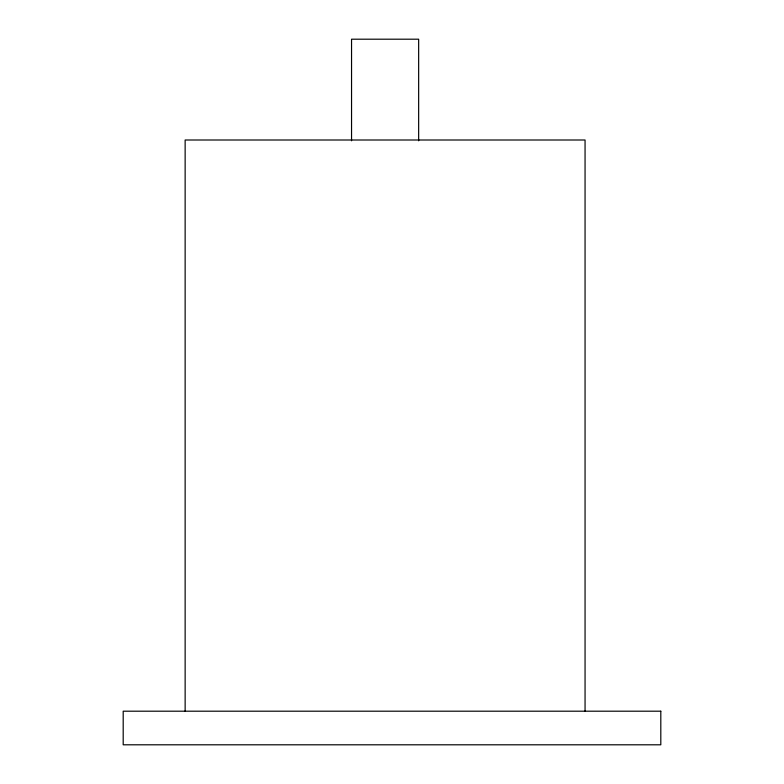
<?xml version="1.0" encoding="UTF-8"?>
<svg xmlns="http://www.w3.org/2000/svg" width="784" height="784" viewBox="0 0 784 784"><rect width="100%" height="100%" fill="white"/><g stroke="black" fill="none" stroke-linecap="round" stroke-linejoin="round"><path stroke-width="1.18" d="M585.06 711.196L585.06 140.003L185.142 140.003L185.142 711.196M418.656 140.797L418.656 39.2L351.546 39.2L351.546 140.797M660.804 711.196L123.196 711.196L123.196 744.8L660.804 744.8L660.804 711.196"/></g></svg>
